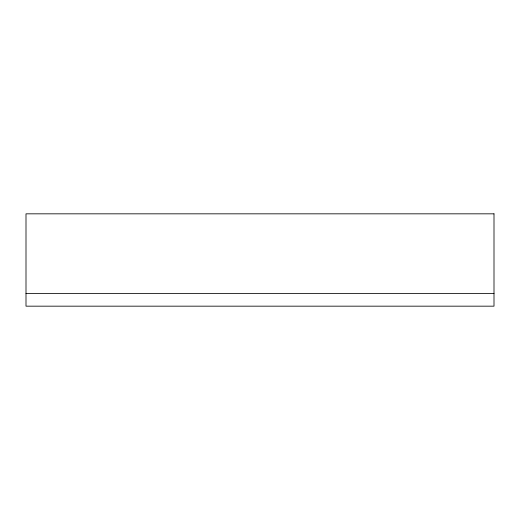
<?xml version="1.0" encoding="UTF-8"?>
<svg xmlns="http://www.w3.org/2000/svg" width="520" height="520" viewBox="0 0 520 520"><rect width="100%" height="100%" fill="white"/><g stroke="black" fill="none" stroke-linecap="round" stroke-linejoin="round"><path stroke-width="0.78" d="M26 293.605L494 293.605M494 213.831L26 213.831L26 306.169L494 306.169L494 213.831"/></g></svg>
